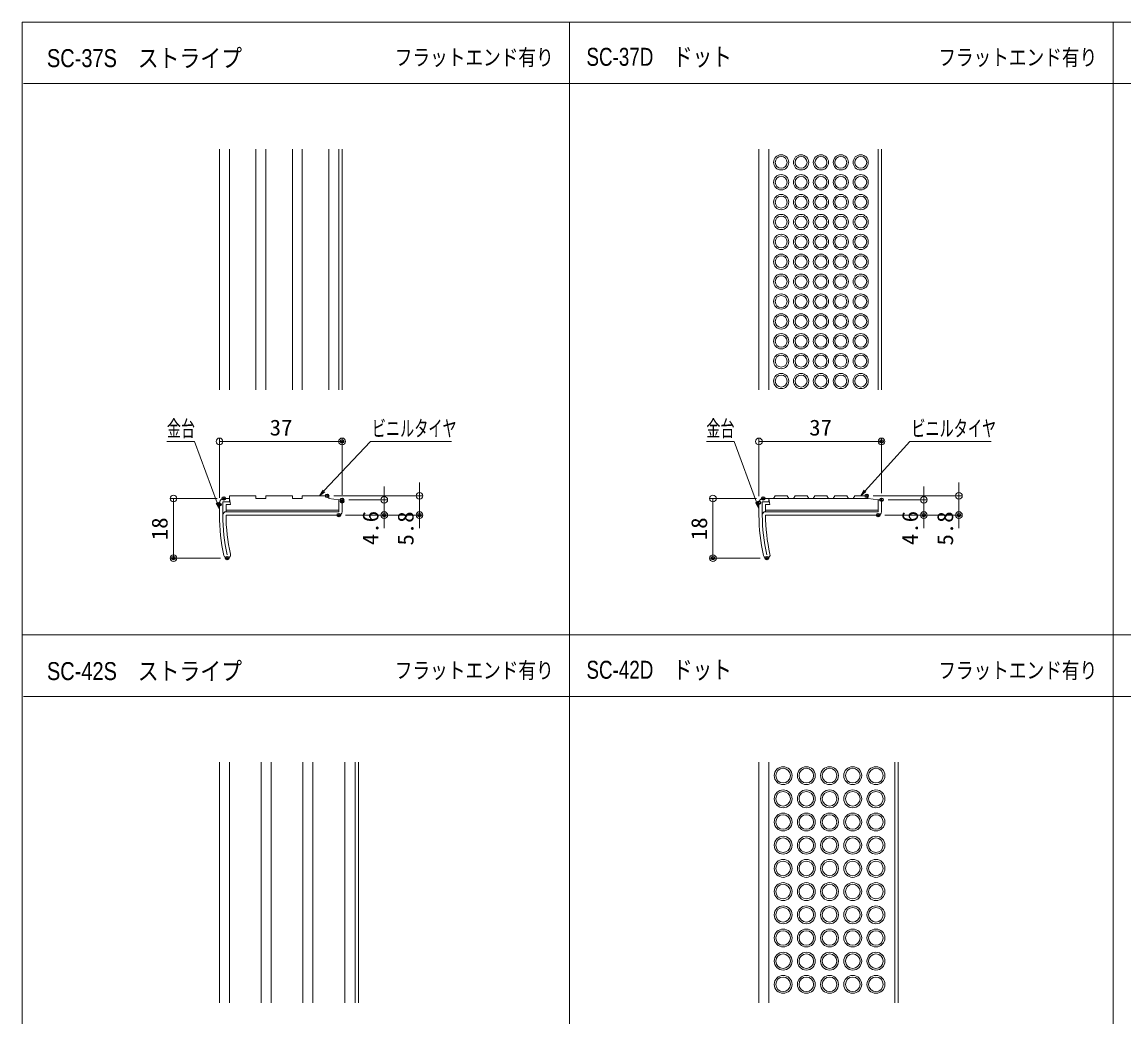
# Model space of a CAD drawing. Units: millimetres, scale not verified. Extents: x -400 to 400, y -277 to 277.
# Drawn here: x -400 to -67.5, y -23.4 to 276.9 of the extents above; entities that cross this region are included whole.
import ezdxf
from ezdxf.enums import TextEntityAlignment as Align

# ---------------------------------------------------------------- set-up
doc = ezdxf.new("R2010")
doc.units = ezdxf.units.MM
doc.header["$LTSCALE"] = 2
doc.header["$PDMODE"] = 32
doc.header["$PDSIZE"] = 1
doc.layers.add('0-0_moji', color=2, linetype='Continuous')
doc.layers.add('0-5_Defpoints', color=7, linetype='Continuous')
for name, color, linetype, lineweight in [('0-1_zumenwaku', 5, 'Continuous', 9), ('0-2_1', 3, 'Continuous', 9), ('0-3_2', 4, 'Continuous', 9), ('0-4_0', 1, 'Continuous', 9), ('0-9_6文字', 2, 'Continuous', 9)]:
    doc.layers.add(name, color=color, linetype=linetype, lineweight=lineweight)
doc.styles.add('ＭＳ ゴシック', font='')
doc.styles.add('ＭＳ Ｐゴシック', font='')
doc.styles.get('ＭＳ ゴシック').set_extended_font_data('MS Gothic')
doc.styles.get('ＭＳ Ｐゴシック').set_extended_font_data('MS PGothic')

# ---------------------------------------------------------------- blocks, each defined once
blk = doc.blocks.new('_Origin')
at = {"layer": '0-4_0'}
blk.add_line((0, 0), (-2, 0), dxfattribs=at)
blk.add_circle((0, 0), 1, dxfattribs=at)
blk = doc.blocks.new('MLeader3')
at = {"layer": '0-9_6文字', "color": 1}
blk.add_line((-294.145, 150.348), (-270.41, 150.348), dxfattribs=at)
at = {"layer": '0-9_6文字'}
blk.add_line((-308.67, 135.146), (-310.282, 133.915), dxfattribs=at)
at = {"layer": '0-9_6文字', "color": 1}
blk.add_lwpolyline([(-308.914, 135.374), (-294.865, 150.348), (-294.145, 150.348)], dxfattribs=at)
at = {"layer": '0-9_6文字'}
blk.add_lwpolyline([(-309.157, 135.602), (-310.282, 133.915), (-308.914, 135.374)], dxfattribs=at)
at = {"layer": '0-9_6文字', "style": 'ＭＳ ゴシック', "width": 0.65}
blk.add_text('ビニルタイヤ', height=4.809, dxfattribs=at).set_placement((-294.444, 150.406), align=Align.BOTTOM_LEFT)
blk = doc.blocks.new('MLeader4')
at = {"layer": '0-9_6文字', "color": 1}
blk.add_line((-356.302, 150.348), (-348.655, 150.348), dxfattribs=at)
at = {"layer": '0-9_6文字'}
blk.add_line((-340.807, 131.957), (-340.429, 129.965), dxfattribs=at)
at = {"layer": '0-9_6文字', "color": 1}
blk.add_lwpolyline([(-341.12, 131.842), (-347.935, 150.348), (-348.655, 150.348)], dxfattribs=at)
at = {"layer": '0-9_6文字'}
blk.add_lwpolyline([(-341.433, 131.727), (-340.429, 129.965), (-341.12, 131.842)], dxfattribs=at)
at = {"layer": '0-9_6文字', "style": 'ＭＳ ゴシック', "width": 0.65}
blk.add_text('金台', height=4.809, dxfattribs=at).set_placement((-356.302, 150.398), align=Align.BOTTOM_LEFT)
blk = doc.blocks.new('MLeader7')
at = {"layer": '0-9_6文字', "color": 1}
blk.add_line((-131.345, 150.348), (-107.61, 150.348), dxfattribs=at)
at = {"layer": '0-9_6文字'}
blk.add_line((-145.34, 135.175), (-146.929, 133.915), dxfattribs=at)
at = {"layer": '0-9_6文字', "color": 1}
blk.add_lwpolyline([(-145.587, 135.398), (-132.065, 150.348), (-131.345, 150.348)], dxfattribs=at)
at = {"layer": '0-9_6文字'}
blk.add_lwpolyline([(-145.834, 135.622), (-146.929, 133.915), (-145.587, 135.398)], dxfattribs=at)
at = {"layer": '0-9_6文字', "style": 'ＭＳ ゴシック', "width": 0.65}
blk.add_text('ビニルタイヤ', height=4.809, dxfattribs=at).set_placement((-131.644, 150.406), align=Align.BOTTOM_LEFT)
blk = doc.blocks.new('MLeader8')
at = {"layer": '0-9_6文字', "color": 1}
blk.add_line((-193.502, 150.348), (-185.855, 150.348), dxfattribs=at)
at = {"layer": '0-9_6文字'}
blk.add_line((-178.012, 132.112), (-177.629, 130.121), dxfattribs=at)
at = {"layer": '0-9_6文字', "color": 1}
blk.add_lwpolyline([(-178.325, 131.996), (-185.135, 150.348), (-185.855, 150.348)], dxfattribs=at)
at = {"layer": '0-9_6文字'}
blk.add_lwpolyline([(-178.637, 131.88), (-177.629, 130.121), (-178.325, 131.996)], dxfattribs=at)
at = {"layer": '0-9_6文字', "style": 'ＭＳ ゴシック', "width": 0.65}
blk.add_text('金台', height=4.809, dxfattribs=at).set_placement((-193.502, 150.398), align=Align.BOTTOM_LEFT)

msp = doc.modelspace()

# ---------------------------------------------------------------- linework, layer by layer
at = {"layer": '0-1_zumenwaku'}
for p, q in [((-234.79, 276.915), (-234.79, -277.085)), ((-70.79, 276.915), (-70.79, -277.085)), ((-399.59, 258.392), (258.01, 258.392)), ((258.01, 91.915), (-399.99, 91.915)), ((-399.59, 73.392), (258.01, 73.392))]:
    msp.add_line(p, q, dxfattribs=at)
msp.add_lwpolyline([(-399.99, -277.085), (400.01, -277.085), (400.01, 276.915), (-399.99, 276.915)], close=True, dxfattribs=at)
at = {"layer": '0-2_1'}
for p, q in [((-340.429, 165.879), (-340.429, 238.562)), ((-337.429, 238.562), (-337.429, 165.879)), ((-304.429, 165.879), (-304.429, 238.562)), ((-303.429, 238.562), (-303.429, 165.879)), ((-177.629, 165.879), (-177.629, 238.562)), ((-174.62, 238.562), (-174.62, 165.879)), ((-141.62, 165.879), (-141.62, 238.562)), ((-140.62, 238.562), (-140.62, 165.879)), ((-340.429, 128.115), (-340.429, 131.815)), ((-177.629, 128.115), (-177.629, 131.815)), ((-338.429, 128.115), (-304.429, 128.115)), ((-175.629, 128.115), (-141.629, 128.115)), ((-340.429, 53.562), (-340.429, -19.121)), ((-337.429, -19.121), (-337.429, 53.562)), ((-299.429, -19.121), (-299.429, 53.562)), ((-298.429, 53.562), (-298.429, -19.121)), ((-177.629, -19.121), (-177.629, 53.562)), ((-174.629, 53.562), (-174.629, -19.121)), ((-136.629, -19.121), (-136.629, 53.562)), ((-135.629, 53.562), (-135.629, -19.121))]:
    msp.add_line(p, q, dxfattribs=at)
for points in [[(-339.129, 133.115), (-337.429, 133.115), (-337.429, 132.115), (-339.429, 132.115), (-339.429, 128.115)], [(-176.329, 133.115), (-174.629, 133.115), (-174.629, 132.115), (-176.629, 132.115), (-176.629, 128.115)], [(-303.429, 129.115), (-303.429, 132.715), (-304.429, 132.715), (-304.429, 129.115), (-338.429, 129.115)], [(-140.629, 129.115), (-140.629, 132.715), (-141.629, 132.715), (-141.629, 129.115), (-175.629, 129.115)]]:
    msp.add_lwpolyline(points, dxfattribs=at)
for centre, radius, start, end in [((-339.129, 131.815), 1.3, 90, 180), ((-176.329, 131.815), 1.3, 90, 180), ((-285.429, 128.115), 55, 180, 192.83958), ((-338.429, 128.115), 1, 90, 180), ((-285.429, 128.115), 54, 180, 192.83958), ((-285.429, 128.115), 53, 180, 192.83958), ((-304.429, 129.115), 1, 270, 0), ((-122.629, 128.115), 55, 180, 192.83958), ((-175.629, 128.115), 1, 90, 180), ((-122.629, 128.115), 54, 180, 192.83958), ((-122.629, 128.115), 53, 180, 192.83958), ((-141.629, 129.115), 1, 270, 0), ((-338.079, 116.115), 1, 192.83958, 12.83958), ((-175.279, 116.115), 1, 192.83958, 12.83958)]:
    msp.add_arc(centre, radius, start, end, dxfattribs=at)
at = {"layer": '0-3_2'}
for p, q in [((-329.429, 165.879), (-329.429, 238.562)), ((-326.429, 238.562), (-326.429, 165.879)), ((-318.429, 165.879), (-318.429, 238.562)), ((-315.429, 238.562), (-315.429, 165.879)), ((-307.429, 165.879), (-307.429, 238.562)), ((-304.429, 129.615), (-338.429, 129.615)), ((-141.629, 129.615), (-175.629, 129.615)), ((-327.829, -19.121), (-327.829, 53.562)), ((-324.829, 53.562), (-324.829, -19.121)), ((-315.229, -19.121), (-315.229, 53.562)), ((-312.229, 53.562), (-312.229, -19.121)), ((-302.629, -19.121), (-302.629, 53.562))]:
    msp.add_line(p, q, dxfattribs=at)
for points in [[(-338.429, 129.115), (-338.429, 131.315), (-337.111, 131.315), (-337.429, 133.115), (-337.429, 133.915), (-329.429, 133.915), (-329.429, 133.115), (-326.429, 133.115), (-326.429, 133.915), (-318.429, 133.915), (-318.429, 133.115), (-315.429, 133.115), (-315.429, 133.915), (-307.429, 133.915), (-307.429, 133.115), (-304.429, 132.715)], [(-175.629, 129.115), (-175.629, 131.315), (-174.311, 131.315), (-174.629, 133.115), (-144.629, 133.115), (-141.629, 132.715)], [(-168.629, 133.115), (-169.129, 133.915), (-172.729, 133.915), (-173.229, 133.115)], [(-162.629, 133.115), (-163.129, 133.915), (-166.729, 133.915), (-167.229, 133.115)], [(-156.629, 133.115), (-157.129, 133.915), (-160.729, 133.915), (-161.229, 133.115)], [(-150.629, 133.115), (-151.129, 133.915), (-154.729, 133.915), (-155.229, 133.115)], [(-144.629, 133.115), (-145.129, 133.915), (-148.729, 133.915), (-149.229, 133.115)]]:
    msp.add_lwpolyline(points, dxfattribs=at)
for centre, radius in [((-170.929, 234.562), 2.3), ((-170.929, 234.562), 1.8), ((-164.929, 234.562), 2.3), ((-164.929, 234.562), 1.8), ((-158.929, 234.562), 2.3), ((-158.929, 234.562), 1.8), ((-152.929, 234.562), 2.3), ((-152.929, 234.562), 1.8), ((-146.929, 234.562), 2.3), ((-146.929, 234.562), 1.8), ((-170.929, 228.562), 2.3), ((-170.929, 228.562), 1.8), ((-164.929, 228.562), 2.3), ((-164.929, 228.562), 1.8), ((-158.929, 228.562), 2.3), ((-158.929, 228.562), 1.8), ((-152.929, 228.562), 2.3), ((-152.929, 228.562), 1.8), ((-146.929, 228.562), 2.3), ((-146.929, 228.562), 1.8), ((-170.929, 222.562), 2.3), ((-170.929, 222.562), 1.8), ((-164.929, 222.562), 2.3), ((-164.929, 222.562), 1.8), ((-158.929, 222.562), 2.3), ((-158.929, 222.562), 1.8), ((-152.929, 222.562), 2.3), ((-152.929, 222.562), 1.8), ((-146.929, 222.562), 2.3), ((-146.929, 222.562), 1.8), ((-170.929, 216.562), 2.3), ((-170.929, 216.562), 1.8), ((-164.929, 216.562), 2.3), ((-164.929, 216.562), 1.8), ((-158.929, 216.562), 2.3), ((-158.929, 216.562), 1.8), ((-152.929, 216.562), 2.3), ((-152.929, 216.562), 1.8), ((-146.929, 216.562), 2.3), ((-146.929, 216.562), 1.8), ((-170.929, 210.562), 2.3), ((-164.929, 210.562), 2.3), ((-158.929, 210.562), 2.3), ((-152.929, 210.562), 2.3), ((-146.929, 210.562), 2.3), ((-170.929, 210.562), 1.8), ((-164.929, 210.562), 1.8), ((-158.929, 210.562), 1.8), ((-152.929, 210.562), 1.8), ((-146.929, 210.562), 1.8), ((-170.929, 204.562), 2.3), ((-170.929, 204.562), 1.8), ((-164.929, 204.562), 2.3), ((-164.929, 204.562), 1.8), ((-158.929, 204.562), 2.3), ((-158.929, 204.562), 1.8), ((-152.929, 204.562), 2.3), ((-152.929, 204.562), 1.8), ((-146.929, 204.562), 2.3), ((-146.929, 204.562), 1.8), ((-170.929, 198.562), 2.3), ((-170.929, 198.562), 1.8), ((-164.929, 198.562), 2.3), ((-164.929, 198.562), 1.8), ((-158.929, 198.562), 2.3), ((-158.929, 198.562), 1.8), ((-152.929, 198.562), 2.3), ((-152.929, 198.562), 1.8), ((-146.929, 198.562), 2.3), ((-146.929, 198.562), 1.8), ((-170.929, 192.562), 2.3), ((-170.929, 192.562), 1.8), ((-164.929, 192.562), 2.3), ((-164.929, 192.562), 1.8), ((-158.929, 192.562), 2.3), ((-158.929, 192.562), 1.8), ((-152.929, 192.562), 2.3), ((-152.929, 192.562), 1.8), ((-146.929, 192.562), 2.3), ((-146.929, 192.562), 1.8), ((-170.929, 186.562), 2.3), ((-170.929, 186.562), 1.8), ((-164.929, 186.562), 2.3), ((-164.929, 186.562), 1.8), ((-158.929, 186.562), 2.3), ((-158.929, 186.562), 1.8), ((-152.929, 186.562), 2.3), ((-152.929, 186.562), 1.8), ((-146.929, 186.562), 2.3), ((-146.929, 186.562), 1.8), ((-170.929, 180.562), 2.3), ((-170.929, 180.562), 1.8), ((-164.929, 180.562), 2.3), ((-164.929, 180.562), 1.8), ((-158.929, 180.562), 2.3), ((-158.929, 180.562), 1.8), ((-152.929, 180.562), 2.3), ((-152.929, 180.562), 1.8), ((-146.929, 180.562), 2.3), ((-146.929, 180.562), 1.8), ((-170.929, 174.562), 2.3), ((-170.929, 174.562), 1.8), ((-164.929, 174.562), 2.3), ((-164.929, 174.562), 1.8), ((-158.929, 174.562), 2.3), ((-158.929, 174.562), 1.8), ((-152.929, 174.562), 2.3), ((-152.929, 174.562), 1.8), ((-146.929, 174.562), 2.3), ((-146.929, 174.562), 1.8), ((-170.929, 168.562), 2.3), ((-170.929, 168.562), 1.8), ((-164.929, 168.562), 2.3), ((-164.929, 168.562), 1.8), ((-158.929, 168.562), 2.3), ((-158.929, 168.562), 1.8), ((-152.929, 168.562), 2.3), ((-152.929, 168.562), 1.8), ((-146.929, 168.562), 2.3), ((-146.929, 168.562), 1.8), ((-170.329, 49.47), 2.7), ((-170.329, 49.47), 2.2), ((-163.329, 49.47), 2.7), ((-163.329, 49.47), 2.2), ((-156.329, 49.47), 2.7), ((-156.329, 49.47), 2.2), ((-149.329, 49.47), 2.7), ((-149.329, 49.47), 2.2), ((-142.329, 49.47), 2.7), ((-142.329, 49.47), 2.2), ((-170.329, 42.47), 2.7), ((-170.329, 42.47), 2.2), ((-163.329, 42.47), 2.7), ((-163.329, 42.47), 2.2), ((-156.329, 42.47), 2.7), ((-156.329, 42.47), 2.2), ((-149.329, 42.47), 2.7), ((-149.329, 42.47), 2.2), ((-142.329, 42.47), 2.7), ((-142.329, 42.47), 2.2), ((-170.329, 35.47), 2.7), ((-170.329, 35.47), 2.2), ((-163.329, 35.47), 2.7), ((-163.329, 35.47), 2.2), ((-156.329, 35.47), 2.7), ((-156.329, 35.47), 2.2), ((-149.329, 35.47), 2.7), ((-149.329, 35.47), 2.2), ((-142.329, 35.47), 2.7), ((-142.329, 35.47), 2.2), ((-170.329, 28.47), 2.7), ((-170.329, 28.47), 2.2), ((-163.329, 28.47), 2.7), ((-163.329, 28.47), 2.2), ((-156.329, 28.47), 2.7), ((-156.329, 28.47), 2.2), ((-149.329, 28.47), 2.7), ((-149.329, 28.47), 2.2), ((-142.329, 28.47), 2.7), ((-142.329, 28.47), 2.2), ((-170.329, 21.47), 2.7), ((-170.329, 21.47), 2.2), ((-163.329, 21.47), 2.7), ((-163.329, 21.47), 2.2), ((-156.329, 21.47), 2.7), ((-156.329, 21.47), 2.2), ((-149.329, 21.47), 2.7), ((-149.329, 21.47), 2.2), ((-142.329, 21.47), 2.7), ((-142.329, 21.47), 2.2), ((-170.329, 14.47), 2.7), ((-170.329, 14.47), 2.2), ((-163.329, 14.47), 2.7), ((-163.329, 14.47), 2.2), ((-156.329, 14.47), 2.7), ((-156.329, 14.47), 2.2), ((-149.329, 14.47), 2.7), ((-149.329, 14.47), 2.2), ((-142.329, 14.47), 2.7), ((-142.329, 14.47), 2.2), ((-170.329, 7.47), 2.7), ((-163.329, 7.47), 2.7), ((-156.329, 7.47), 2.7), ((-149.329, 7.47), 2.7), ((-142.329, 7.47), 2.7), ((-170.329, 7.47), 2.2), ((-163.329, 7.47), 2.2), ((-156.329, 7.47), 2.2), ((-149.329, 7.47), 2.2), ((-142.329, 7.47), 2.2), ((-170.329, 0.47), 2.7), ((-170.329, 0.47), 2.2), ((-163.329, 0.47), 2.7), ((-163.329, 0.47), 2.2), ((-156.329, 0.47), 2.7), ((-156.329, 0.47), 2.2), ((-149.329, 0.47), 2.7), ((-149.329, 0.47), 2.2), ((-142.329, 0.47), 2.7), ((-142.329, 0.47), 2.2), ((-170.329, -6.53), 2.7), ((-170.329, -6.53), 2.2), ((-163.329, -6.53), 2.7), ((-163.329, -6.53), 2.2), ((-156.329, -6.53), 2.7), ((-156.329, -6.53), 2.2), ((-149.329, -6.53), 2.7), ((-149.329, -6.53), 2.2), ((-142.329, -6.53), 2.7), ((-142.329, -6.53), 2.2), ((-170.329, -13.53), 2.7), ((-170.329, -13.53), 2.2), ((-163.329, -13.53), 2.7), ((-163.329, -13.53), 2.2), ((-156.329, -13.53), 2.7), ((-156.329, -13.53), 2.2), ((-149.329, -13.53), 2.7), ((-149.329, -13.53), 2.2), ((-142.329, -13.53), 2.7), ((-142.329, -13.53), 2.2)]:
    msp.add_circle(centre, radius, dxfattribs=at)
at = {"layer": '0-4_0'}
for p, q in [((-340.429, 133.344), (-340.429, 151.348)), ((-338.429, 150.348), (-305.429, 150.348)), ((-303.429, 134.244), (-303.429, 151.348)), ((-177.629, 133.815), (-177.629, 151.348)), ((-175.629, 150.348), (-142.629, 150.348)), ((-140.629, 134.715), (-140.629, 151.348)), ((-290.684, 134.715), (-290.684, 136.715)), ((-280.083, 135.915), (-280.083, 137.915)), ((-127.884, 134.715), (-127.884, 136.715)), ((-117.283, 135.915), (-117.283, 137.915)), ((-341.129, 133.115), (-355.305, 133.115)), ((-305.929, 133.915), (-279.083, 133.915)), ((-280.083, 133.915), (-280.083, 128.115)), ((-178.329, 133.115), (-192.505, 133.115)), ((-143.129, 133.915), (-116.283, 133.915)), ((-117.283, 133.915), (-117.283, 128.115)), ((-354.305, 131.115), (-354.305, 117.115)), ((-301.429, 132.715), (-289.684, 132.715)), ((-290.684, 132.715), (-290.684, 128.115)), ((-191.505, 131.115), (-191.505, 117.115)), ((-138.629, 132.715), (-126.884, 132.715)), ((-127.884, 132.715), (-127.884, 128.115)), ((-302.429, 128.115), (-289.684, 128.115)), ((-302.429, 128.115), (-279.083, 128.115)), ((-139.629, 128.115), (-126.884, 128.115)), ((-139.629, 128.115), (-116.283, 128.115)), ((-290.684, 126.115), (-290.684, 124.115)), ((-280.083, 126.115), (-280.083, 124.115)), ((-127.884, 126.115), (-127.884, 124.115)), ((-117.283, 126.115), (-117.283, 124.115)), ((-340.079, 115.115), (-355.305, 115.115)), ((-177.279, 115.115), (-192.505, 115.115))]:
    msp.add_line(p, q, dxfattribs=at)
at = {"layer": '0-5_Defpoints'}
for p in [(-303.429, 150.348), (-140.629, 150.348), (-339.129, 133.115), (-307.929, 133.915), (-303.429, 132.715), (-176.329, 133.115), (-145.129, 133.915), (-140.629, 132.715), (-140.629, 132.715), (-340.429, 131.344), (-303.429, 132.244), (-177.629, 131.815), (-304.429, 128.115), (-290.684, 128.115), (-280.083, 128.115), (-141.629, 128.115), (-127.884, 128.115), (-117.283, 128.115), (-354.305, 115.115), (-338.079, 115.115), (-191.505, 115.115), (-175.279, 115.115)]:
    msp.add_point(p, dxfattribs=at)

# ---------------------------------------------------------------- block references
at = {"layer": '0-4_0'}
for p, rotation in [((-340.429, 150.348), 180), ((-177.629, 150.348), 180), ((-354.305, 133.115), 90), ((-290.684, 132.715), 270), ((-280.083, 133.915), 270), ((-191.505, 133.115), 90), ((-127.884, 132.715), 270), ((-117.283, 133.915), 270), ((-290.684, 128.115), 90), ((-280.083, 128.115), 90), ((-127.884, 128.115), 90), ((-117.283, 128.115), 90), ((-354.305, 115.115), 270), ((-191.505, 115.115), 270)]:
    msp.add_blockref('_Origin', p, dxfattribs=dict(at, rotation=rotation))
for p in [(-303.429, 150.348), (-140.629, 150.348)]:
    msp.add_blockref('_Origin', p, dxfattribs=at)
at = {"layer": '0-9_6文字'}
for name in ['MLeader4', 'MLeader3', 'MLeader8', 'MLeader7']:
    msp.add_blockref(name, (0, 0), dxfattribs=at)

# ---------------------------------------------------------------- texts
at = {"layer": '0-0_moji', "style": 'ＭＳ Ｐゴシック'}
for s, height, width, p in [('SC-37S\u3000ストライプ', 5.425, 0.85, (-392.484, 261.676)), ('フラットエンド有り', 4.883, 0.8, (-287.519, 262.343)), ('SC-37D\u3000ドット', 5.425, 0.8, (-229.684, 262.076)), ('フラットエンド有り', 4.883, 0.8, (-123.519, 262.343)), ('SC-42S\u3000ストライプ', 5.425, 0.85, (-392.484, 76.676)), ('フラットエンド有り', 4.883, 0.8, (-287.519, 77.343)), ('SC-42D\u3000ドット', 5.425, 0.8, (-229.684, 77.076)), ('フラットエンド有り', 4.883, 0.8, (-123.519, 77.343))]:
    msp.add_text(s, height=height, dxfattribs=dict(at, width=width)).set_placement(p, align=Align.BOTTOM_LEFT)
at = {"layer": '0-4_0', "color": 2, "style": 'ＭＳ ゴシック', "width": 1.05}
for p in [(-325.262, 150.673), (-162.462, 150.673)]:
    msp.add_text('37', height=4.809, dxfattribs=at).set_placement(p, align=Align.BOTTOM_LEFT)
for s, p in [('18', (-354.63, 120.532)), ('4.6', (-291.009, 119.054)), ('5.8', (-280.408, 118.916)), ('18', (-191.83, 120.532)), ('4.6', (-128.209, 119.054)), ('5.8', (-117.608, 118.916))]:
    msp.add_text(s, height=4.809, rotation=90, dxfattribs=at).set_placement(p, align=Align.BOTTOM_LEFT)

doc.saveas('drawing.dxf')
